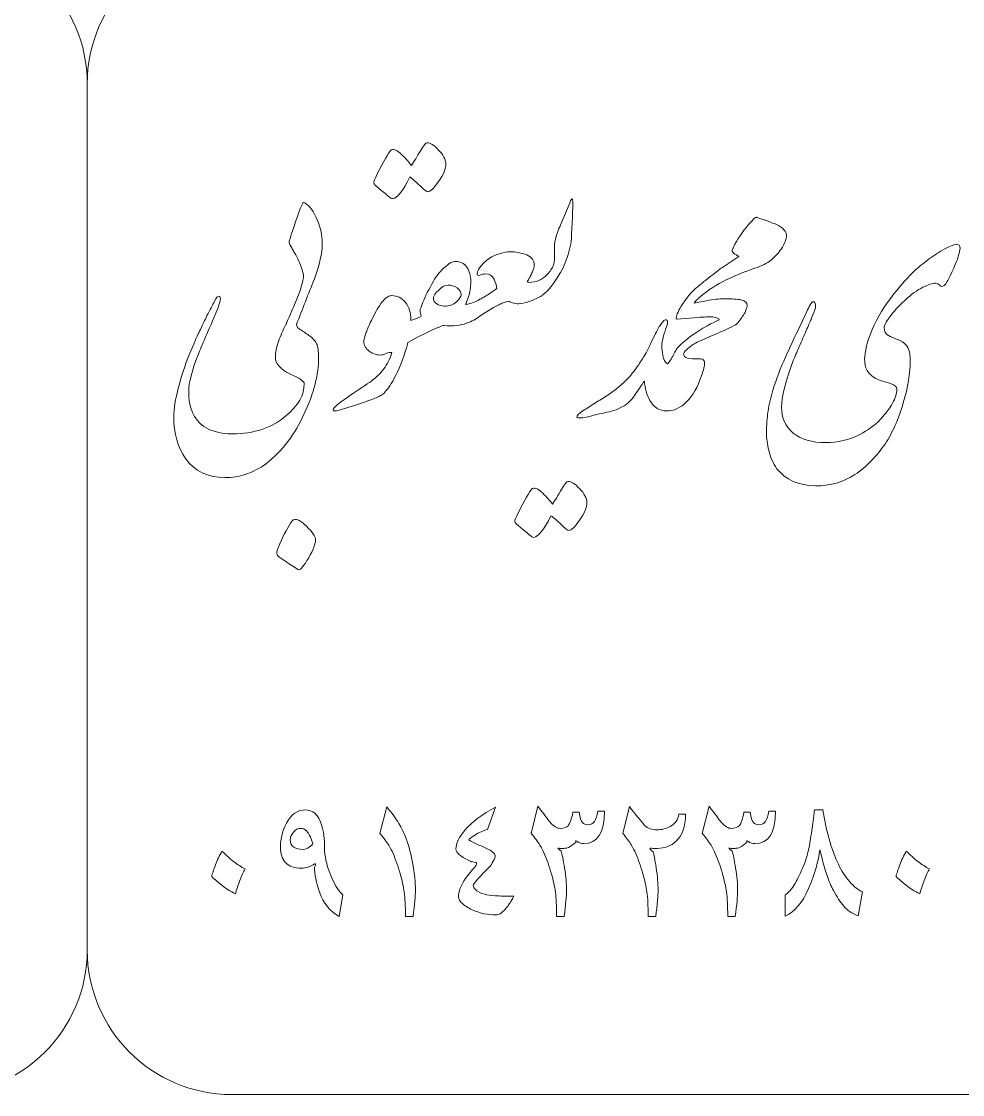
# Model space of a CAD drawing. Header units: millimetres. Extents: x 62 to 462, y 96 to 456.
# Drawn here: x 121.17 to 137.47, y 236.3 to 254.88 of the extents above; entities that cross this region are included whole.
import ezdxf

# ---------------------------------------------------------------- set-up
doc = ezdxf.new("R2010")
doc.units = ezdxf.units.MM
doc.header["$MEASUREMENT"] = 0
doc.layers.add('Layer 1', color=7, linetype='Continuous')

msp = doc.modelspace()

# ---------------------------------------------------------------- linework, layer by layer
at = {"layer": 'Layer 1', "color": 250, "lineweight": 18}
for points, knots in [([(104.8067, 256.3033), (104.8067, 256.3033), (119.8067, 256.3033), (119.8067, 256.3033), (121.1837, 256.3033), (122.3067, 255.1803), (122.3067, 253.8033), (122.3067, 253.8033), (122.3067, 238.8033), (122.3067, 238.8033), (122.3067, 237.4264), (121.1837, 236.3033), (119.8067, 236.3033), (119.8067, 236.3033), (104.8067, 236.3033), (104.8067, 236.3033), (103.4298, 236.3033), (102.3067, 237.4264), (102.3067, 238.8033), (102.3067, 238.8033), (102.3067, 253.8033), (102.3067, 253.8033), (102.3067, 255.1803), (103.4298, 256.3033), (104.8067, 256.3033)], [0, 0, 0, 0, 0.125, 0.125, 0.125, 0.25, 0.25, 0.25, 0.375, 0.375, 0.375, 0.5, 0.5, 0.5, 0.625, 0.625, 0.625, 0.75, 0.75, 0.75, 0.875, 0.875, 0.875, 1, 1, 1, 1]), ([(124.8067, 256.3033), (124.8067, 256.3033), (139.8067, 256.3033), (139.8067, 256.3033), (141.1837, 256.3033), (142.3067, 255.1803), (142.3067, 253.8033), (142.3067, 253.8033), (142.3067, 238.8033), (142.3067, 238.8033), (142.3067, 237.4264), (141.1837, 236.3033), (139.8067, 236.3033), (139.8067, 236.3033), (124.8067, 236.3033), (124.8067, 236.3033), (123.4298, 236.3033), (122.3067, 237.4264), (122.3067, 238.8033), (122.3067, 238.8033), (122.3067, 253.8033), (122.3067, 253.8033), (122.3067, 255.1803), (123.4298, 256.3033), (124.8067, 256.3033)], [0, 0, 0, 0, 0.125, 0.125, 0.125, 0.25, 0.25, 0.25, 0.375, 0.375, 0.375, 0.5, 0.5, 0.5, 0.625, 0.625, 0.625, 0.75, 0.75, 0.75, 0.875, 0.875, 0.875, 1, 1, 1, 1]), ([(127.2684, 252.0841), (127.2684, 252.1147), (127.3154, 252.217), (127.4095, 252.3945), (127.5036, 252.5709), (127.5612, 252.6591), (127.5812, 252.6591), (127.62, 252.6756), (127.6776, 252.6474), (127.7517, 252.5756), (127.827, 252.5027), (127.8834, 252.4392), (127.9222, 252.3839), (127.9681, 252.4592), (128.0198, 252.545), (128.0763, 252.6391), (128.1327, 252.7332), (128.1692, 252.7802), (128.188, 252.7802), (128.2456, 252.7802), (128.3138, 252.7379), (128.3926, 252.6544), (128.4726, 252.5709), (128.5137, 252.4921), (128.5184, 252.418), (128.5184, 252.331), (128.4761, 252.2275), (128.3914, 252.1088), (128.3079, 251.9912), (128.2479, 251.9324), (128.208, 251.9324), (128.1833, 251.9324), (128.1374, 251.9665), (128.0704, 252.0323), (128.0045, 252.0994), (127.9457, 252.1511), (127.8952, 252.1876), (127.7705, 251.9371), (127.6717, 251.8124), (127.5988, 251.8124), (127.58, 251.8124), (127.5542, 251.8266), (127.5189, 251.8571), (127.4871, 251.8842), (127.4377, 251.9253), (127.3695, 251.9806), (127.3013, 252.0359), (127.2684, 252.07), (127.2684, 252.0841)], [0, 0, 0, 0, 0.0625, 0.0625, 0.0625, 0.125, 0.125, 0.125, 0.1875, 0.1875, 0.1875, 0.25, 0.25, 0.25, 0.3125, 0.3125, 0.3125, 0.375, 0.375, 0.375, 0.4375, 0.4375, 0.4375, 0.5, 0.5, 0.5, 0.5625, 0.5625, 0.5625, 0.625, 0.625, 0.625, 0.6875, 0.6875, 0.6875, 0.75, 0.75, 0.75, 0.8125, 0.8125, 0.8125, 0.875, 0.875, 0.875, 0.9375, 0.9375, 0.9375, 1, 1, 1, 1]), ([(126.0655, 248.6092), (126.0655, 248.6481), (125.9831, 248.7057), (125.8173, 248.7809), (125.6492, 248.8597), (125.5657, 248.955), (125.5657, 249.0679), (125.5657, 249.1478), (125.5833, 249.2395), (125.6198, 249.3418), (125.6551, 249.443), (125.6974, 249.5406), (125.748, 249.6323), (125.748, 249.6323), (125.7492, 249.6344), (125.7492, 249.6344), (125.7492, 249.6344), (125.7491, 249.6347), (125.7491, 249.6347), (125.8267, 249.8181), (125.8761, 249.9345), (125.8973, 249.9827), (126.0008, 250.2238), (126.0525, 250.3884), (126.0525, 250.4755), (126.0525, 250.5049), (126.0384, 250.5566), (126.0102, 250.6307), (125.9784, 250.7106), (125.9478, 250.7812), (125.9173, 250.84), (125.9043, 250.8635), (125.8902, 250.8859), (125.8761, 250.9094), (125.862, 250.9329), (125.8502, 250.9552), (125.8385, 250.9788), (125.8103, 251.0199), (125.7997, 251.0517), (125.8044, 251.0752), (125.8244, 251.1387), (125.8432, 251.1963), (125.8596, 251.2469), (125.8749, 251.2974), (125.8902, 251.3409), (125.9043, 251.3774), (125.9655, 251.562), (126.0125, 251.6855), (126.0454, 251.7502), (126.1231, 251.7243), (126.1995, 251.6373), (126.2724, 251.4879), (126.3418, 251.3386), (126.3759, 251.1857), (126.3759, 251.0305), (126.3759, 250.8694), (126.3312, 250.6671), (126.2418, 250.4237), (126.1889, 250.2932), (126.136, 250.1615), (126.0842, 250.0286), (126.0325, 249.8969), (125.9819, 249.7652), (125.9314, 249.6347), (125.9314, 249.6347), (125.9311, 249.6341), (125.9311, 249.6341), (125.9311, 249.6341), (125.9314, 249.6323), (125.9314, 249.6323), (125.9314, 249.6006), (125.9573, 249.5676), (126.009, 249.5359), (126.0607, 249.5041), (126.1125, 249.4688), (126.1654, 249.4312), (126.2183, 249.3924), (126.256, 249.3501), (126.2795, 249.3019), (126.3018, 249.249), (126.3136, 249.1713), (126.3136, 249.0679), (126.3136, 248.9162), (126.2936, 248.7609), (126.2548, 248.6022), (126.216, 248.4481), (126.1431, 248.2576), (126.0372, 248.0307), (125.8702, 247.6791), (125.6433, 247.3992), (125.3552, 247.1899), (125.2505, 247.1229), (125.1471, 247.0723), (125.0459, 247.0382), (124.9354, 247.0018), (124.8166, 246.9829), (124.6908, 246.9829), (124.3945, 246.9829), (124.1675, 247.0935), (124.0088, 247.3134), (123.8735, 247.5015), (123.8053, 247.7438), (123.8053, 248.0377), (123.8053, 248.1683), (123.8324, 248.3388), (123.8876, 248.5505), (123.9429, 248.7551), (124.0005, 248.9315), (124.0605, 249.0808), (124.1252, 249.2348), (124.1793, 249.3654), (124.2251, 249.47), (124.2392, 249.4959), (124.2592, 249.5347), (124.2839, 249.5864), (124.3098, 249.637), (124.3415, 249.7052), (124.3804, 249.7875), (124.4086, 249.8381), (124.4333, 249.8839), (124.4544, 249.9251), (124.4768, 249.9663), (124.4944, 250.0039), (124.5085, 250.0356), (124.5426, 250.098), (124.5685, 250.1274), (124.5873, 250.125), (124.6132, 250.1203), (124.6191, 250.0944), (124.6085, 250.0462), (124.5967, 249.9886), (124.5814, 249.9392), (124.5638, 249.8981), (124.4003, 249.5206), (124.2875, 249.2584), (124.2251, 249.109), (124.1181, 248.835), (124.064, 248.6245), (124.064, 248.4752), (124.064, 248.1918), (124.151, 247.9907), (124.3251, 247.8684), (124.4544, 247.7837), (124.6202, 247.7414), (124.8249, 247.7414), (125.1929, 247.7414), (125.4998, 247.8449), (125.748, 248.0507), (125.9596, 248.2282), (126.0655, 248.414), (126.0655, 248.6092)], [0, 0, 0, 0, 0.02, 0.02, 0.02, 0.04, 0.04, 0.04, 0.06, 0.06, 0.06, 0.08, 0.08, 0.08, 0.1, 0.1, 0.1, 0.12, 0.12, 0.12, 0.14, 0.14, 0.14, 0.16, 0.16, 0.16, 0.18, 0.18, 0.18, 0.2, 0.2, 0.2, 0.22, 0.22, 0.22, 0.24, 0.24, 0.24, 0.26, 0.26, 0.26, 0.28, 0.28, 0.28, 0.3, 0.3, 0.3, 0.32, 0.32, 0.32, 0.34, 0.34, 0.34, 0.36, 0.36, 0.36, 0.38, 0.38, 0.38, 0.4, 0.4, 0.4, 0.42, 0.42, 0.42, 0.44, 0.44, 0.44, 0.46, 0.46, 0.46, 0.48, 0.48, 0.48, 0.5, 0.5, 0.5, 0.52, 0.52, 0.52, 0.54, 0.54, 0.54, 0.56, 0.56, 0.56, 0.58, 0.58, 0.58, 0.6, 0.6, 0.6, 0.62, 0.62, 0.62, 0.64, 0.64, 0.64, 0.66, 0.66, 0.66, 0.68, 0.68, 0.68, 0.7, 0.7, 0.7, 0.72, 0.72, 0.72, 0.74, 0.74, 0.74, 0.76, 0.76, 0.76, 0.78, 0.78, 0.78, 0.8, 0.8, 0.8, 0.82, 0.82, 0.82, 0.84, 0.84, 0.84, 0.86, 0.86, 0.86, 0.88, 0.88, 0.88, 0.9, 0.9, 0.9, 0.92, 0.92, 0.92, 0.94, 0.94, 0.94, 0.96, 0.96, 0.96, 0.98, 0.98, 0.98, 1, 1, 1, 1]), ([(130.1965, 250.4343), (130.2517, 250.4731), (130.2988, 250.5213), (130.3376, 250.5789), (130.3787, 250.6366), (130.3999, 250.6942), (130.3999, 250.7518), (130.3999, 250.7518), (130.3999, 250.9788), (130.3999, 250.9788), (130.3999, 251.034), (130.4093, 251.0952), (130.427, 251.161), (130.4599, 251.2527), (130.4928, 251.3374), (130.5269, 251.4127), (130.5269, 251.4127), (130.668, 251.7537), (130.668, 251.7537), (130.6704, 251.7702), (130.6821, 251.789), (130.7033, 251.809), (130.7127, 251.809), (130.7162, 251.7854), (130.7162, 251.7372), (130.7162, 251.7372), (130.7104, 251.4926), (130.7104, 251.4926), (130.7104, 251.4926), (130.6962, 251.1963), (130.6962, 251.1963), (130.6962, 251.0928), (130.6751, 250.9752), (130.6339, 250.8447), (130.5951, 250.713), (130.5445, 250.5978), (130.4822, 250.4966), (130.3885, 250.3432), (130.2937, 250.2259), (130.1976, 250.146), (130.1976, 250.146), (130.1965, 250.1438), (130.1965, 250.1438), (130.1412, 250.1074), (130.0789, 250.0756), (130.0107, 250.0498), (129.9413, 250.0227), (129.8743, 250.0051), (129.8108, 249.9957), (129.7755, 249.9886), (129.739, 249.991), (129.7002, 250.0004), (129.6614, 250.011), (129.6308, 250.0227), (129.6108, 250.0368), (129.5826, 250.0368), (129.5438, 250.0251), (129.4933, 250.0027), (129.445, 249.9816), (129.3851, 249.9522), (129.3145, 249.9134), (129.3145, 249.9134), (129.1111, 249.7852), (129.1111, 249.7852), (129.1111, 249.7852), (129.1108, 249.7861), (129.1108, 249.7861), (129.0462, 249.7286), (128.9686, 249.6851), (128.8771, 249.6558), (128.7736, 249.6158), (128.6431, 249.6041), (128.4843, 249.617), (128.4514, 249.617), (128.3044, 249.5523), (128.0398, 249.4206), (128.0398, 249.4206), (127.8581, 249.3204), (127.8581, 249.3204), (127.8581, 249.3204), (127.8446, 249.2678), (127.8446, 249.2678), (127.8305, 249.2101), (127.8129, 249.1549), (127.7952, 249.1043), (127.7141, 248.8821), (127.64, 248.7174), (127.5706, 248.6116), (127.5024, 248.5058), (127.4483, 248.4411), (127.4095, 248.4152), (127.3696, 248.3905), (127.3119, 248.3635), (127.2331, 248.3341), (127.1555, 248.3059), (127.0368, 248.2659), (126.8768, 248.2141), (126.7169, 248.1624), (126.6228, 248.1365), (126.5923, 248.1365), (126.5746, 248.1365), (126.5652, 248.1412), (126.5652, 248.1506), (126.5464, 248.1753), (126.6417, 248.2588), (126.851, 248.3988), (127.0603, 248.5387), (127.1955, 248.6304), (127.2555, 248.6739), (127.3166, 248.7174), (127.379, 248.7809), (127.4413, 248.8656), (127.5048, 248.9491), (127.5518, 249.0443), (127.5812, 249.149), (127.5495, 249.1537), (127.5165, 249.1478), (127.4836, 249.1302), (127.4495, 249.1137), (127.4166, 249.1043), (127.3848, 249.1043), (127.3002, 249.1067), (127.2284, 249.1349), (127.1708, 249.1878), (127.1144, 249.2395), (127.0897, 249.2983), (127.0991, 249.363), (127.1085, 249.4018), (127.1214, 249.4477), (127.1391, 249.4994), (127.1555, 249.5512), (127.192, 249.6335), (127.2473, 249.7452), (127.3025, 249.8581), (127.3578, 249.951), (127.4142, 250.0239), (127.4707, 250.098), (127.5259, 250.1344), (127.5812, 250.1344), (127.6753, 250.1344), (127.7541, 250.0944), (127.8176, 250.0145), (127.8811, 249.9333), (127.9117, 249.8369), (127.9117, 249.7252), (127.9117, 249.7252), (127.9115, 249.7016), (127.9115, 249.7016), (127.9115, 249.7016), (127.9763, 249.724), (127.9763, 249.724), (128.0527, 249.7522), (128.0916, 249.7722), (128.0916, 249.7863), (128.0774, 249.8098), (128.0704, 249.8381), (128.0704, 249.8722), (128.0751, 249.9027), (128.0868, 249.9404), (128.1057, 249.9862), (128.1374, 250.0709), (128.1962, 250.1908), (128.2809, 250.3449), (128.3338, 250.446), (128.4008, 250.5354), (128.4843, 250.613), (128.5666, 250.6894), (128.6337, 250.7271), (128.6842, 250.7271), (128.7642, 250.7271), (128.83, 250.693), (128.8806, 250.6271), (128.9265, 250.5624), (128.9488, 250.4778), (128.9488, 250.3719), (128.9488, 250.2779), (128.9359, 250.1932), (128.91, 250.1191), (128.8829, 250.0439), (128.8665, 249.998), (128.8594, 249.9792), (128.8594, 249.9792), (128.9006, 249.9862), (128.9006, 249.9862), (128.99, 250.0086), (129.0605, 250.0391), (129.1111, 250.0756), (129.1111, 250.0756), (129.1132, 250.072), (129.1132, 250.072), (129.1543, 250.0933), (129.2123, 250.1282), (129.2863, 250.178), (129.3028, 250.1874), (129.3404, 250.2144), (129.4004, 250.2579), (129.4004, 250.2944), (129.3839, 250.3473), (129.3521, 250.4167), (129.318, 250.479), (129.271, 250.5096), (129.211, 250.5096), (129.1722, 250.5096), (129.1322, 250.5002), (129.0899, 250.4813), (129.0605, 250.4813), (129.0511, 250.5013), (129.0629, 250.5401), (129.0723, 250.5684), (129.0923, 250.6025), (129.1252, 250.6436), (129.1758, 250.7083), (129.2381, 250.7624), (129.3145, 250.8059), (129.3627, 250.8318), (129.4121, 250.8506), (129.4627, 250.8647), (129.525, 250.8835), (129.5767, 250.8929), (129.6214, 250.8929), (129.7261, 250.8929), (129.8249, 250.8741), (129.9178, 250.8376), (130.0048, 250.8035), (130.0483, 250.7436), (130.0483, 250.6577), (130.0483, 250.6283), (130.0377, 250.5919), (130.0177, 250.5484), (130.006, 250.5225), (129.9954, 250.499), (129.9848, 250.479), (129.9742, 250.4578), (129.9554, 250.4237), (129.9272, 250.3755), (129.9436, 250.3614), (129.9824, 250.3602), (130.0448, 250.3696), (130.1071, 250.3802), (130.1576, 250.4014), (130.1965, 250.4343)], [0, 0, 0, 0, 0.0125, 0.0125, 0.0125, 0.025, 0.025, 0.025, 0.0375, 0.0375, 0.0375, 0.05, 0.05, 0.05, 0.0625, 0.0625, 0.0625, 0.075, 0.075, 0.075, 0.0875, 0.0875, 0.0875, 0.1, 0.1, 0.1, 0.1125, 0.1125, 0.1125, 0.125, 0.125, 0.125, 0.1375, 0.1375, 0.1375, 0.15, 0.15, 0.15, 0.1625, 0.1625, 0.1625, 0.175, 0.175, 0.175, 0.1875, 0.1875, 0.1875, 0.2, 0.2, 0.2, 0.2125, 0.2125, 0.2125, 0.225, 0.225, 0.225, 0.2375, 0.2375, 0.2375, 0.25, 0.25, 0.25, 0.2625, 0.2625, 0.2625, 0.275, 0.275, 0.275, 0.2875, 0.2875, 0.2875, 0.3, 0.3, 0.3, 0.3125, 0.3125, 0.3125, 0.325, 0.325, 0.325, 0.3375, 0.3375, 0.3375, 0.35, 0.35, 0.35, 0.3625, 0.3625, 0.3625, 0.375, 0.375, 0.375, 0.3875, 0.3875, 0.3875, 0.4, 0.4, 0.4, 0.4125, 0.4125, 0.4125, 0.425, 0.425, 0.425, 0.4375, 0.4375, 0.4375, 0.45, 0.45, 0.45, 0.4625, 0.4625, 0.4625, 0.475, 0.475, 0.475, 0.4875, 0.4875, 0.4875, 0.5, 0.5, 0.5, 0.5125, 0.5125, 0.5125, 0.525, 0.525, 0.525, 0.5375, 0.5375, 0.5375, 0.55, 0.55, 0.55, 0.5625, 0.5625, 0.5625, 0.575, 0.575, 0.575, 0.5875, 0.5875, 0.5875, 0.6, 0.6, 0.6, 0.6125, 0.6125, 0.6125, 0.625, 0.625, 0.625, 0.6375, 0.6375, 0.6375, 0.65, 0.65, 0.65, 0.6625, 0.6625, 0.6625, 0.675, 0.675, 0.675, 0.6875, 0.6875, 0.6875, 0.7, 0.7, 0.7, 0.7125, 0.7125, 0.7125, 0.725, 0.725, 0.725, 0.7375, 0.7375, 0.7375, 0.75, 0.75, 0.75, 0.7625, 0.7625, 0.7625, 0.775, 0.775, 0.775, 0.7875, 0.7875, 0.7875, 0.8, 0.8, 0.8, 0.8125, 0.8125, 0.8125, 0.825, 0.825, 0.825, 0.8375, 0.8375, 0.8375, 0.85, 0.85, 0.85, 0.8625, 0.8625, 0.8625, 0.875, 0.875, 0.875, 0.8875, 0.8875, 0.8875, 0.9, 0.9, 0.9, 0.9125, 0.9125, 0.9125, 0.925, 0.925, 0.925, 0.9375, 0.9375, 0.9375, 0.95, 0.95, 0.95, 0.9625, 0.9625, 0.9625, 0.975, 0.975, 0.975, 0.9875, 0.9875, 0.9875, 1, 1, 1, 1]), ([(132.8812, 250.2896), (132.9388, 250.3379), (133.0211, 250.4037), (133.1293, 250.4896), (133.2351, 250.5695), (133.3069, 250.6224), (133.3468, 250.6471), (133.3468, 250.6471), (133.5938, 250.8094), (133.5938, 250.8094), (133.5879, 250.8141), (133.5632, 250.8294), (133.5221, 250.8541), (133.4903, 250.8706), (133.4738, 250.8929), (133.4738, 250.9235), (133.5338, 251.0563), (133.6161, 251.1881), (133.722, 251.3198), (133.8254, 251.4432), (133.8854, 251.4997), (133.9042, 251.4879), (134.09, 251.4244), (134.2006, 251.3833), (134.2347, 251.368), (134.357, 251.3103), (134.4181, 251.2445), (134.4181, 251.1716), (134.4181, 251.121), (134.3946, 251.0552), (134.3487, 250.9752), (134.2982, 250.8964), (134.2405, 250.8294), (134.177, 250.7718), (134.1053, 250.7118), (134.0218, 250.6636), (133.9254, 250.6271), (133.6749, 250.5425), (133.4703, 250.4578), (133.3104, 250.3731), (133.153, 250.291), (133.0115, 250.194), (132.8872, 250.0812), (132.8872, 250.0812), (132.8823, 250.0733), (132.8823, 250.0733), (132.8565, 250.058), (132.84, 250.0427), (132.8318, 250.0286), (132.8235, 250.0145), (132.82, 250.0074), (132.82, 250.0051), (132.84, 250.0098), (132.927, 250.0251), (133.0787, 250.0533), (133.1904, 250.0709), (133.2845, 250.0803), (133.3609, 250.0803), (133.4703, 250.0803), (133.5608, 250.0733), (133.629, 250.0603), (133.7008, 250.0462), (133.7361, 250.0133), (133.7361, 249.9604), (133.7361, 249.9392), (133.7231, 249.9004), (133.6984, 249.8428), (133.6655, 249.7828), (133.6243, 249.7228), (133.5738, 249.6641), (133.5397, 249.6241), (133.4174, 249.5617), (133.2069, 249.4747), (132.9976, 249.3865), (132.8682, 249.3277), (132.82, 249.2972), (132.7718, 249.2654), (132.7353, 249.2395), (132.7095, 249.2196), (132.6956, 249.2012), (132.6804, 249.1876), (132.664, 249.179), (132.6281, 249.1378), (132.6233, 249.105), (132.6507, 249.0808), (132.6777, 249.0549), (132.7236, 249.042), (132.7883, 249.0408), (132.8529, 249.0396), (132.9, 249.0396), (132.9294, 249.0396), (132.9752, 249.0349), (132.9988, 249.0079), (132.9988, 248.9597), (132.9988, 248.9256), (132.9799, 248.8527), (132.9435, 248.7433), (132.8788, 248.5505), (132.7953, 248.4023), (132.6918, 248.2988), (132.5837, 248.1906), (132.4661, 248.1365), (132.3367, 248.1365), (132.2156, 248.1365), (132.1203, 248.1977), (132.051, 248.3188), (131.9982, 248.4152), (131.9658, 248.5273), (131.955, 248.6547), (131.9082, 248.5842), (131.845, 248.4918), (131.7652, 248.3776), (131.717, 248.3176), (131.6758, 248.2753), (131.6405, 248.2506), (131.5947, 248.2177), (131.5488, 248.1918), (131.5018, 248.173), (131.4548, 248.153), (131.403, 248.1377), (131.3466, 248.1248), (131.2901, 248.1118), (131.2349, 248.0989), (131.1796, 248.0848), (131.1796, 248.0848), (130.9515, 248.0295), (130.9515, 248.0295), (130.8597, 248.0142), (130.8033, 248.0119), (130.7833, 248.0225), (130.7833, 248.0554), (130.8209, 248.0954), (130.8974, 248.1436), (130.9656, 248.1871), (131.0361, 248.2318), (131.1067, 248.2765), (131.1784, 248.3211), (131.249, 248.3647), (131.3207, 248.4082), (131.5018, 248.5352), (131.6382, 248.6539), (131.7276, 248.7633), (131.7958, 248.8491), (131.8499, 248.9232), (131.8887, 248.9879), (131.9145, 249.0243), (131.9522, 249.0878), (132.0027, 249.1772), (132.0027, 249.1772), (132.0361, 249.2455), (132.0361, 249.2455), (132.044, 249.2642), (132.0525, 249.2821), (132.0616, 249.2995), (132.0657, 249.3079), (132.0699, 249.3159), (132.0743, 249.3238), (132.0743, 249.3238), (132.1509, 249.4806), (132.1509, 249.4806), (132.185, 249.5512), (132.2191, 249.6088), (132.2509, 249.6523), (132.2802, 249.6958), (132.3085, 249.717), (132.3332, 249.7146), (132.3567, 249.7029), (132.3637, 249.6805), (132.3543, 249.6452), (132.3285, 249.57), (132.3132, 249.5206), (132.3061, 249.4971), (132.28, 249.4103), (132.263, 249.3417), (132.2554, 249.292), (132.267, 249.084), (132.301, 248.9713), (132.3579, 248.9526), (132.3826, 248.9785), (132.419, 249.0338), (132.4649, 249.1184), (132.4919, 249.169), (132.5131, 249.2031), (132.526, 249.2219), (132.5295, 249.2262), (132.5334, 249.2299), (132.5378, 249.233), (132.5585, 249.2585), (132.5841, 249.2855), (132.613, 249.3124), (132.6848, 249.3771), (132.7565, 249.4324), (132.8306, 249.4806), (132.9247, 249.5429), (133.0152, 249.597), (133.1022, 249.6429), (133.1093, 249.6476), (133.1587, 249.6723), (133.2504, 249.7158), (133.2504, 249.7381), (133.2139, 249.7546), (133.1399, 249.764), (133.0764, 249.7664), (132.9893, 249.764), (132.8823, 249.7569), (132.8823, 249.7569), (132.5237, 249.7287), (132.5237, 249.7287), (132.5072, 249.7287), (132.5025, 249.7428), (132.5096, 249.7699), (132.5237, 249.8299), (132.5684, 249.9169), (132.646, 250.0286), (132.7214, 250.14), (132.7991, 250.225), (132.8791, 250.2849), (132.8791, 250.2849), (132.8812, 250.2896), (132.8812, 250.2896)], [0, 0, 0, 0, 0.0136986, 0.0136986, 0.0136986, 0.0273973, 0.0273973, 0.0273973, 0.0410959, 0.0410959, 0.0410959, 0.0547945, 0.0547945, 0.0547945, 0.0684932, 0.0684932, 0.0684932, 0.0821918, 0.0821918, 0.0821918, 0.0958904, 0.0958904, 0.0958904, 0.109589, 0.109589, 0.109589, 0.1232877, 0.1232877, 0.1232877, 0.1369863, 0.1369863, 0.1369863, 0.1506849, 0.1506849, 0.1506849, 0.1643836, 0.1643836, 0.1643836, 0.1780822, 0.1780822, 0.1780822, 0.1917808, 0.1917808, 0.1917808, 0.2054795, 0.2054795, 0.2054795, 0.2191781, 0.2191781, 0.2191781, 0.2328767, 0.2328767, 0.2328767, 0.2465753, 0.2465753, 0.2465753, 0.260274, 0.260274, 0.260274, 0.2739726, 0.2739726, 0.2739726, 0.2876712, 0.2876712, 0.2876712, 0.3013699, 0.3013699, 0.3013699, 0.3150685, 0.3150685, 0.3150685, 0.3287671, 0.3287671, 0.3287671, 0.3424658, 0.3424658, 0.3424658, 0.3561644, 0.3561644, 0.3561644, 0.369863, 0.369863, 0.369863, 0.3835616, 0.3835616, 0.3835616, 0.3972603, 0.3972603, 0.3972603, 0.4109589, 0.4109589, 0.4109589, 0.4246575, 0.4246575, 0.4246575, 0.4383562, 0.4383562, 0.4383562, 0.4520548, 0.4520548, 0.4520548, 0.4657534, 0.4657534, 0.4657534, 0.4794521, 0.4794521, 0.4794521, 0.4931507, 0.4931507, 0.4931507, 0.5068493, 0.5068493, 0.5068493, 0.5205479, 0.5205479, 0.5205479, 0.5342466, 0.5342466, 0.5342466, 0.5479452, 0.5479452, 0.5479452, 0.5616438, 0.5616438, 0.5616438, 0.5753425, 0.5753425, 0.5753425, 0.5890411, 0.5890411, 0.5890411, 0.6027397, 0.6027397, 0.6027397, 0.6164384, 0.6164384, 0.6164384, 0.630137, 0.630137, 0.630137, 0.6438356, 0.6438356, 0.6438356, 0.6575342, 0.6575342, 0.6575342, 0.6712329, 0.6712329, 0.6712329, 0.6849315, 0.6849315, 0.6849315, 0.6986301, 0.6986301, 0.6986301, 0.7123288, 0.7123288, 0.7123288, 0.7260274, 0.7260274, 0.7260274, 0.739726, 0.739726, 0.739726, 0.7534247, 0.7534247, 0.7534247, 0.7671233, 0.7671233, 0.7671233, 0.7808219, 0.7808219, 0.7808219, 0.7945205, 0.7945205, 0.7945205, 0.8082192, 0.8082192, 0.8082192, 0.8219178, 0.8219178, 0.8219178, 0.8356164, 0.8356164, 0.8356164, 0.8493151, 0.8493151, 0.8493151, 0.8630137, 0.8630137, 0.8630137, 0.8767123, 0.8767123, 0.8767123, 0.890411, 0.890411, 0.890411, 0.9041096, 0.9041096, 0.9041096, 0.9178082, 0.9178082, 0.9178082, 0.9315068, 0.9315068, 0.9315068, 0.9452055, 0.9452055, 0.9452055, 0.9589041, 0.9589041, 0.9589041, 0.9726027, 0.9726027, 0.9726027, 0.9863014, 0.9863014, 0.9863014, 1, 1, 1, 1]), ([(137.4214, 250.9341), (137.4132, 250.8764), (137.3979, 250.8212), (137.3791, 250.7671), (137.3591, 250.713), (137.3273, 250.6377), (137.2827, 250.5413), (137.238, 250.4449), (137.2109, 250.3896), (137.2015, 250.3755), (137.1651, 250.3179), (137.1321, 250.2896), (137.1051, 250.2896), (137.0839, 250.3038), (137.0663, 250.3167), (137.0498, 250.3296), (137.0334, 250.3426), (137.0192, 250.3484), (137.0051, 250.3484), (136.9475, 250.3484), (136.8723, 250.3249), (136.7782, 250.2779), (136.6829, 250.2308), (136.5806, 250.1556), (136.4677, 250.0521), (136.3548, 249.9486), (136.2667, 249.8522), (136.2032, 249.7628), (136.1408, 249.6735), (136.1091, 249.6111), (136.1091, 249.577), (136.1091, 249.5265), (136.1244, 249.4865), (136.1573, 249.4594), (136.1843, 249.4383), (136.2337, 249.4148), (136.3055, 249.3877), (136.376, 249.3595), (136.4242, 249.3371), (136.4466, 249.3183), (136.523, 249.2654), (136.5606, 249.1619), (136.5606, 249.0079), (136.5606, 248.795), (136.5207, 248.5505), (136.4395, 248.2765), (136.3596, 248.0013), (136.2537, 247.7638), (136.1232, 247.5615), (136.0562, 247.4674), (135.9786, 247.3733), (135.8892, 247.2793), (135.7998, 247.184), (135.7034, 247.1041), (135.5999, 247.037), (135.4023, 246.9065), (135.1742, 246.8407), (134.9179, 246.8407), (134.6262, 246.8454), (134.404, 246.9441), (134.2523, 247.137), (134.1841, 247.2358), (134.1359, 247.3404), (134.11, 247.451), (134.083, 247.5615), (134.07, 247.6662), (134.07, 247.7649), (134.07, 247.8908), (134.0794, 248.0142), (134.0971, 248.1353), (134.1159, 248.2553), (134.1441, 248.3764), (134.1829, 248.4987), (134.2429, 248.6963), (134.3146, 248.8868), (134.4005, 249.0702), (134.4851, 249.2537), (134.5533, 249.4018), (134.6062, 249.5147), (134.6062, 249.5147), (134.7685, 249.8593), (134.7685, 249.8593), (134.7873, 249.8981), (134.8062, 249.9357), (134.8273, 249.9733), (134.8473, 250.0098), (134.8661, 250.0274), (134.8826, 250.0274), (134.9049, 250.0274), (134.9179, 250.0098), (134.919, 249.9733), (134.9202, 249.9357), (134.9155, 249.9086), (134.9061, 249.8898), (134.8814, 249.824), (134.8591, 249.7675), (134.8414, 249.7228), (134.8226, 249.6782), (134.7956, 249.6135), (134.7579, 249.5288), (134.7215, 249.443), (134.6815, 249.3513), (134.6392, 249.2525), (134.5968, 249.1537), (134.5616, 249.0726), (134.5345, 249.0079), (134.3993, 248.6504), (134.3311, 248.3811), (134.3311, 248.2024), (134.3311, 248.0142), (134.3981, 247.8649), (134.5333, 247.7543), (134.6674, 247.6438), (134.8567, 247.5885), (135.1001, 247.5885), (135.3024, 247.5885), (135.4976, 247.6356), (135.6869, 247.7297), (135.8269, 247.8014), (135.9444, 247.8872), (136.0385, 247.9884), (136.1326, 248.0895), (136.2043, 248.1847), (136.2537, 248.2729), (136.3031, 248.3611), (136.3278, 248.4411), (136.3278, 248.5116), (136.3278, 248.5552), (136.2949, 248.5881), (136.229, 248.6081), (136.1632, 248.6292), (136.1161, 248.6433), (136.0867, 248.6504), (136.0585, 248.6563), (136.0256, 248.6692), (135.988, 248.688), (135.9174, 248.7221), (135.8633, 248.7656), (135.8257, 248.8174), (135.7892, 248.8691), (135.7704, 248.9397), (135.7704, 249.0291), (135.7704, 249.1643), (135.8151, 249.3371), (135.9033, 249.5453), (135.9915, 249.7546), (136.1161, 249.9604), (136.2772, 250.1626), (136.4089, 250.3273), (136.5289, 250.4625), (136.6359, 250.5648), (136.6935, 250.6177), (136.7676, 250.6789), (136.857, 250.7459), (136.9463, 250.8141), (137.0334, 250.8717), (137.1192, 250.9199), (137.2227, 250.9799), (137.3038, 251.014), (137.3638, 251.0234), (137.3885, 251.0234), (137.4061, 251.0128), (137.4155, 250.9928), (137.4238, 250.9717), (137.4261, 250.9529), (137.4214, 250.9341)], [0, 0, 0, 0, 0.0181818, 0.0181818, 0.0181818, 0.0363636, 0.0363636, 0.0363636, 0.0545455, 0.0545455, 0.0545455, 0.0727273, 0.0727273, 0.0727273, 0.0909091, 0.0909091, 0.0909091, 0.1090909, 0.1090909, 0.1090909, 0.1272727, 0.1272727, 0.1272727, 0.1454545, 0.1454545, 0.1454545, 0.1636364, 0.1636364, 0.1636364, 0.1818182, 0.1818182, 0.1818182, 0.2, 0.2, 0.2, 0.2181818, 0.2181818, 0.2181818, 0.2363636, 0.2363636, 0.2363636, 0.2545455, 0.2545455, 0.2545455, 0.2727273, 0.2727273, 0.2727273, 0.2909091, 0.2909091, 0.2909091, 0.3090909, 0.3090909, 0.3090909, 0.3272727, 0.3272727, 0.3272727, 0.3454545, 0.3454545, 0.3454545, 0.3636364, 0.3636364, 0.3636364, 0.3818182, 0.3818182, 0.3818182, 0.4, 0.4, 0.4, 0.4181818, 0.4181818, 0.4181818, 0.4363636, 0.4363636, 0.4363636, 0.4545455, 0.4545455, 0.4545455, 0.4727273, 0.4727273, 0.4727273, 0.4909091, 0.4909091, 0.4909091, 0.5090909, 0.5090909, 0.5090909, 0.5272727, 0.5272727, 0.5272727, 0.5454545, 0.5454545, 0.5454545, 0.5636364, 0.5636364, 0.5636364, 0.5818182, 0.5818182, 0.5818182, 0.6, 0.6, 0.6, 0.6181818, 0.6181818, 0.6181818, 0.6363636, 0.6363636, 0.6363636, 0.6545455, 0.6545455, 0.6545455, 0.6727273, 0.6727273, 0.6727273, 0.6909091, 0.6909091, 0.6909091, 0.7090909, 0.7090909, 0.7090909, 0.7272727, 0.7272727, 0.7272727, 0.7454545, 0.7454545, 0.7454545, 0.7636364, 0.7636364, 0.7636364, 0.7818182, 0.7818182, 0.7818182, 0.8, 0.8, 0.8, 0.8181818, 0.8181818, 0.8181818, 0.8363636, 0.8363636, 0.8363636, 0.8545455, 0.8545455, 0.8545455, 0.8727273, 0.8727273, 0.8727273, 0.8909091, 0.8909091, 0.8909091, 0.9090909, 0.9090909, 0.9090909, 0.9272727, 0.9272727, 0.9272727, 0.9454545, 0.9454545, 0.9454545, 0.9636364, 0.9636364, 0.9636364, 0.9818182, 0.9818182, 0.9818182, 1, 1, 1, 1]), ([(128.7806, 250.1556), (128.7806, 250.1944), (128.7571, 250.232), (128.7113, 250.2685), (128.6607, 250.3014), (128.609, 250.3167), (128.556, 250.3167), (128.5055, 250.3167), (128.4514, 250.2884), (128.3949, 250.2308), (128.3326, 250.1756), (128.302, 250.132), (128.302, 250.1003), (128.302, 250.0497), (128.322, 250.0121), (128.3632, 249.9898), (128.3985, 249.9639), (128.4408, 249.9521), (128.4914, 249.9521), (128.576, 249.9521), (128.6466, 249.9756), (128.7007, 250.0239), (128.7536, 250.0721), (128.7806, 250.1156), (128.7806, 250.1556)], [0, 0, 0, 0, 0.125, 0.125, 0.125, 0.25, 0.25, 0.25, 0.375, 0.375, 0.375, 0.5, 0.5, 0.5, 0.625, 0.625, 0.625, 0.75, 0.75, 0.75, 0.875, 0.875, 0.875, 1, 1, 1, 1]), ([(129.7108, 246.221), (129.7108, 246.2069), (129.7449, 246.1728), (129.8119, 246.1175), (129.8802, 246.0622), (129.9295, 246.0211), (129.9625, 245.994), (129.9966, 245.9634), (130.0236, 245.9493), (130.0413, 245.9493), (130.1153, 245.9493), (130.2141, 246.074), (130.3376, 246.3244), (130.3882, 246.288), (130.4469, 246.2363), (130.514, 246.1692), (130.5798, 246.1022), (130.6257, 246.0693), (130.6516, 246.0693), (130.6904, 246.0693), (130.7515, 246.1281), (130.8338, 246.2457), (130.9185, 246.3644), (130.9608, 246.4679), (130.9608, 246.5549), (130.9573, 246.629), (130.915, 246.7078), (130.835, 246.7913), (130.7562, 246.8748), (130.688, 246.9171), (130.6304, 246.9171), (130.6128, 246.9171), (130.5751, 246.8701), (130.5187, 246.776), (130.4622, 246.6819), (130.4117, 246.5961), (130.3658, 246.5208), (130.3258, 246.5761), (130.2694, 246.6396), (130.1953, 246.7125), (130.12, 246.7842), (130.0636, 246.8125), (130.0248, 246.796), (130.0036, 246.796), (129.946, 246.7078), (129.8519, 246.5314), (129.7579, 246.3538), (129.7108, 246.2515), (129.7108, 246.221)], [0, 0, 0, 0, 0.0625, 0.0625, 0.0625, 0.125, 0.125, 0.125, 0.1875, 0.1875, 0.1875, 0.25, 0.25, 0.25, 0.3125, 0.3125, 0.3125, 0.375, 0.375, 0.375, 0.4375, 0.4375, 0.4375, 0.5, 0.5, 0.5, 0.5625, 0.5625, 0.5625, 0.625, 0.625, 0.625, 0.6875, 0.6875, 0.6875, 0.75, 0.75, 0.75, 0.8125, 0.8125, 0.8125, 0.875, 0.875, 0.875, 0.9375, 0.9375, 0.9375, 1, 1, 1, 1]), ([(125.5904, 245.673), (125.5904, 245.6483), (125.608, 245.6236), (125.6421, 245.6013), (125.6809, 245.573), (125.7409, 245.533), (125.8232, 245.479), (125.9043, 245.4249), (125.9525, 245.3943), (125.9655, 245.3872), (126.0031, 245.3872), (126.0607, 245.4566), (126.1419, 245.5942), (126.2218, 245.7318), (126.2618, 245.8376), (126.2618, 245.9105), (126.2548, 245.9658), (126.203, 246.0422), (126.1066, 246.1398), (126.0102, 246.2374), (125.9373, 246.2762), (125.8867, 246.2551), (125.8608, 246.2551), (125.8056, 246.1716), (125.7197, 246.0022), (125.6339, 245.8329), (125.5904, 245.7235), (125.5904, 245.673)], [0, 0, 0, 0, 0.1111111, 0.1111111, 0.1111111, 0.2222222, 0.2222222, 0.2222222, 0.3333333, 0.3333333, 0.3333333, 0.4444444, 0.4444444, 0.4444444, 0.5555556, 0.5555556, 0.5555556, 0.6666667, 0.6666667, 0.6666667, 0.7777778, 0.7777778, 0.7777778, 0.8888889, 0.8888889, 0.8888889, 1, 1, 1, 1])]:
    msp.add_open_spline(points, degree=3, knots=knots, dxfattribs=at)
at = {"layer": 'Layer 1', "color": 250, "lineweight": 9}
for points, knots in [([(126.7322, 239.7595), (126.7322, 239.7595), (126.667, 239.3844), (126.667, 239.3844), (126.5035, 239.4873), (126.3924, 239.6249), (126.3324, 239.7959), (126.2731, 239.967), (126.2431, 240.1151), (126.2431, 240.2404), (126.2754, 240.2997), (126.2678, 240.3139), (126.2207, 240.2815), (126.1602, 240.2427), (126.092, 240.2227), (126.0173, 240.2227), (125.8956, 240.2227), (125.8051, 240.2533), (125.7446, 240.3133), (125.684, 240.3738), (125.654, 240.4655), (125.654, 240.5884), (125.654, 240.736), (125.6893, 240.8747), (125.7593, 241.0034), (125.8427, 241.1557), (125.9497, 241.2321), (126.0797, 241.2321), (126.2149, 241.2321), (126.3101, 241.1457), (126.3654, 240.9723), (126.4001, 240.8629), (126.4171, 240.7271), (126.4171, 240.5637), (126.4171, 240.4344), (126.4483, 240.2886), (126.5112, 240.1263), (126.5735, 239.9646), (126.6476, 239.8424), (126.7322, 239.7595)], [0, 0, 0, 0, 0.0769231, 0.0769231, 0.0769231, 0.1538462, 0.1538462, 0.1538462, 0.2307692, 0.2307692, 0.2307692, 0.3076923, 0.3076923, 0.3076923, 0.3846154, 0.3846154, 0.3846154, 0.4615385, 0.4615385, 0.4615385, 0.5384615, 0.5384615, 0.5384615, 0.6153846, 0.6153846, 0.6153846, 0.6923077, 0.6923077, 0.6923077, 0.7692308, 0.7692308, 0.7692308, 0.8461538, 0.8461538, 0.8461538, 0.9230769, 0.9230769, 0.9230769, 1, 1, 1, 1]), ([(127.9897, 239.8388), (127.9897, 239.7436), (127.9762, 239.5925), (127.9486, 239.3862), (127.9486, 239.3862), (127.8175, 239.3862), (127.8175, 239.3862), (127.8175, 239.5696), (127.8104, 239.7107), (127.7963, 239.8089), (127.7816, 239.907), (127.7587, 240.0123), (127.7264, 240.1246), (127.6911, 240.2486), (127.6493, 240.3668), (127.6023, 240.4779), (127.5794, 240.5296), (127.5547, 240.5766), (127.5282, 240.619), (127.4906, 240.6825), (127.4401, 240.7506), (127.3766, 240.8241), (127.3766, 240.8241), (127.4924, 241.2856), (127.4924, 241.2856), (127.5853, 241.1745), (127.6552, 241.0781), (127.7028, 240.9981), (127.751, 240.9176), (127.7928, 240.8288), (127.8298, 240.7312), (127.8792, 240.6013), (127.918, 240.4538), (127.9468, 240.2892), (127.9756, 240.1246), (127.9897, 239.9746), (127.9897, 239.8388)], [0, 0, 0, 0, 0.0833333, 0.0833333, 0.0833333, 0.1666667, 0.1666667, 0.1666667, 0.25, 0.25, 0.25, 0.3333333, 0.3333333, 0.3333333, 0.4166667, 0.4166667, 0.4166667, 0.5, 0.5, 0.5, 0.5833333, 0.5833333, 0.5833333, 0.6666667, 0.6666667, 0.6666667, 0.75, 0.75, 0.75, 0.8333333, 0.8333333, 0.8333333, 0.9166667, 0.9166667, 0.9166667, 1, 1, 1, 1]), ([(129.6952, 239.7354), (129.6435, 239.646), (129.607, 239.5866), (129.5853, 239.5584), (129.5141, 239.4614), (129.4459, 239.4132), (129.3819, 239.4132), (129.3143, 239.4132), (129.2478, 239.4203), (129.1832, 239.4344), (129.1179, 239.4479), (129.0579, 239.4655), (129.0027, 239.4873), (128.9239, 239.5208), (128.8598, 239.559), (128.811, 239.6031), (128.7622, 239.6466), (128.7375, 239.6883), (128.7375, 239.7289), (128.7375, 239.8124), (128.7705, 239.9059), (128.8357, 240.0093), (128.8828, 240.0828), (128.9415, 240.1569), (129.0115, 240.2315), (129.0779, 240.3003), (129.0574, 240.335), (128.9498, 240.335), (128.9727, 240.3256), (128.9609, 240.3327), (128.9151, 240.3556), (128.7658, 240.4279), (128.6911, 240.4926), (128.6911, 240.5502), (128.6911, 240.6478), (128.7458, 240.7601), (128.8545, 240.8876), (128.9686, 241.0199), (129.1438, 241.151), (129.3801, 241.2803), (129.3801, 241.2803), (129.239, 240.8929), (129.239, 240.8929), (129.1632, 240.87), (129.0903, 240.8377), (129.0209, 240.7959), (128.9515, 240.7536), (128.9168, 240.726), (128.9168, 240.7118), (128.9168, 240.7019), (128.9927, 240.6642), (129.1444, 240.6002), (129.2954, 240.5361), (129.3713, 240.4814), (129.3713, 240.4367), (129.3713, 240.4179), (129.3601, 240.3867), (129.3378, 240.3427), (129.3154, 240.2986), (129.2943, 240.2668), (129.2749, 240.2468), (129.2131, 240.1828), (129.1514, 240.1193), (129.0909, 240.0558), (129.025, 239.9846), (128.9927, 239.9394), (128.9927, 239.92), (128.9927, 239.9006), (129.0033, 239.8788), (129.0256, 239.8559), (129.0609, 239.8183), (129.1167, 239.7895), (129.1926, 239.7701), (129.2325, 239.7595), (129.2931, 239.7512), (129.373, 239.7448), (129.4536, 239.7389), (129.5612, 239.7354), (129.6952, 239.7354)], [0, 0, 0, 0, 0.0384615, 0.0384615, 0.0384615, 0.0769231, 0.0769231, 0.0769231, 0.1153846, 0.1153846, 0.1153846, 0.1538462, 0.1538462, 0.1538462, 0.1923077, 0.1923077, 0.1923077, 0.2307692, 0.2307692, 0.2307692, 0.2692308, 0.2692308, 0.2692308, 0.3076923, 0.3076923, 0.3076923, 0.3461538, 0.3461538, 0.3461538, 0.3846154, 0.3846154, 0.3846154, 0.4230769, 0.4230769, 0.4230769, 0.4615385, 0.4615385, 0.4615385, 0.5, 0.5, 0.5, 0.5384615, 0.5384615, 0.5384615, 0.5769231, 0.5769231, 0.5769231, 0.6153846, 0.6153846, 0.6153846, 0.6538462, 0.6538462, 0.6538462, 0.6923077, 0.6923077, 0.6923077, 0.7307692, 0.7307692, 0.7307692, 0.7692308, 0.7692308, 0.7692308, 0.8076923, 0.8076923, 0.8076923, 0.8461538, 0.8461538, 0.8461538, 0.8846154, 0.8846154, 0.8846154, 0.9230769, 0.9230769, 0.9230769, 0.9615385, 0.9615385, 0.9615385, 1, 1, 1, 1]), ([(130.9856, 240.974), (131.0715, 240.974), (131.1261, 241.0516), (131.1491, 241.2063), (131.1491, 241.2063), (131.2649, 241.2063), (131.2649, 241.2063), (131.2649, 240.833), (131.1438, 240.6466), (130.9028, 240.6466), (130.8651, 240.6466), (130.8293, 240.6584), (130.7952, 240.6819), (130.7617, 240.7054), (130.754, 240.7007), (130.774, 240.6672), (130.7752, 240.673), (130.7523, 240.6572), (130.7046, 240.619), (130.6623, 240.5837), (130.6194, 240.5655), (130.5759, 240.5655), (130.57, 240.5655), (130.563, 240.5655), (130.5541, 240.5649), (130.5453, 240.5643), (130.5353, 240.5637), (130.5242, 240.5637), (130.5036, 240.5637), (130.483, 240.5661), (130.463, 240.5702), (130.443, 240.5743), (130.4601, 240.5566), (130.5153, 240.5173), (130.5306, 240.4649), (130.5494, 240.3668), (130.573, 240.2227), (130.5965, 240.0793), (130.6082, 239.9511), (130.6082, 239.8388), (130.6082, 239.7436), (130.5947, 239.5925), (130.5671, 239.3862), (130.5671, 239.3862), (130.436, 239.3862), (130.436, 239.3862), (130.436, 239.5696), (130.4289, 239.7107), (130.4148, 239.8089), (130.4001, 239.907), (130.3772, 240.0123), (130.3449, 240.1246), (130.3096, 240.2486), (130.2678, 240.3668), (130.2208, 240.4779), (130.1979, 240.5296), (130.1732, 240.5766), (130.1467, 240.619), (130.1091, 240.6825), (130.0586, 240.7506), (129.9951, 240.8241), (129.9951, 240.8241), (130.1126, 241.2927), (130.1126, 241.2927), (130.2126, 241.1592), (130.2814, 241.0699), (130.319, 241.024), (130.3848, 240.9482), (130.4448, 240.91), (130.5001, 240.91), (130.563, 240.91), (130.6094, 240.9282), (130.6394, 240.9635), (130.6682, 240.9981), (130.6941, 241.0734), (130.717, 241.1892), (130.717, 241.1892), (130.824, 241.1892), (130.824, 241.1892), (130.8398, 241.0975), (130.8592, 241.0387), (130.8822, 241.0128), (130.9051, 240.987), (130.9398, 240.974), (130.9856, 240.974)], [0, 0, 0, 0, 0.0357143, 0.0357143, 0.0357143, 0.0714286, 0.0714286, 0.0714286, 0.1071429, 0.1071429, 0.1071429, 0.1428571, 0.1428571, 0.1428571, 0.1785714, 0.1785714, 0.1785714, 0.2142857, 0.2142857, 0.2142857, 0.25, 0.25, 0.25, 0.2857143, 0.2857143, 0.2857143, 0.3214286, 0.3214286, 0.3214286, 0.3571429, 0.3571429, 0.3571429, 0.3928571, 0.3928571, 0.3928571, 0.4285714, 0.4285714, 0.4285714, 0.4642857, 0.4642857, 0.4642857, 0.5, 0.5, 0.5, 0.5357143, 0.5357143, 0.5357143, 0.5714286, 0.5714286, 0.5714286, 0.6071429, 0.6071429, 0.6071429, 0.6428571, 0.6428571, 0.6428571, 0.6785714, 0.6785714, 0.6785714, 0.7142857, 0.7142857, 0.7142857, 0.75, 0.75, 0.75, 0.7857143, 0.7857143, 0.7857143, 0.8214286, 0.8214286, 0.8214286, 0.8571429, 0.8571429, 0.8571429, 0.8928571, 0.8928571, 0.8928571, 0.9285714, 0.9285714, 0.9285714, 0.9642857, 0.9642857, 0.9642857, 1, 1, 1, 1]), ([(132.1691, 240.8859), (132.2555, 240.8859), (132.3337, 240.9059), (132.4048, 240.9447), (132.4865, 240.9893), (132.5365, 241.0593), (132.5547, 241.1545), (132.5547, 241.1545), (132.6688, 241.1545), (132.6688, 241.1545), (132.6688, 240.9435), (132.6141, 240.7877), (132.5048, 240.6877), (132.4154, 240.6054), (132.3067, 240.5637), (132.1797, 240.5637), (132.1797, 240.5637), (132.1538, 240.5637), (132.1538, 240.5637), (132.1168, 240.5637), (132.0868, 240.5649), (132.0633, 240.5672), (132.0398, 240.5696), (132.055, 240.549), (132.1091, 240.5055), (132.1203, 240.4655), (132.1373, 240.3726), (132.1597, 240.2274), (132.182, 240.0822), (132.1932, 239.9523), (132.1932, 239.8388), (132.1932, 239.7436), (132.1797, 239.5925), (132.152, 239.3862), (132.152, 239.3862), (132.0209, 239.3862), (132.0209, 239.3862), (132.0209, 239.5696), (132.0139, 239.7107), (131.9998, 239.8089), (131.9851, 239.907), (131.9622, 240.0123), (131.9298, 240.1246), (131.894, 240.2486), (131.8528, 240.3668), (131.8058, 240.4779), (131.7828, 240.5296), (131.7582, 240.5766), (131.7317, 240.619), (131.6941, 240.6825), (131.6435, 240.7506), (131.58, 240.8241), (131.58, 240.8241), (131.6953, 241.2874), (131.6953, 241.2874), (131.8034, 241.1539), (131.891, 241.0452), (131.9592, 240.9599), (132.0186, 240.9106), (132.0885, 240.8859), (132.1691, 240.8859)], [0, 0, 0, 0, 0.05, 0.05, 0.05, 0.1, 0.1, 0.1, 0.15, 0.15, 0.15, 0.2, 0.2, 0.2, 0.25, 0.25, 0.25, 0.3, 0.3, 0.3, 0.35, 0.35, 0.35, 0.4, 0.4, 0.4, 0.45, 0.45, 0.45, 0.5, 0.5, 0.5, 0.55, 0.55, 0.55, 0.6, 0.6, 0.6, 0.65, 0.65, 0.65, 0.7, 0.7, 0.7, 0.75, 0.75, 0.75, 0.8, 0.8, 0.8, 0.85, 0.85, 0.85, 0.9, 0.9, 0.9, 0.95, 0.95, 0.95, 1, 1, 1, 1]), ([(133.9486, 240.974), (134.0345, 240.974), (134.0891, 241.0516), (134.1121, 241.2063), (134.1121, 241.2063), (134.2279, 241.2063), (134.2279, 241.2063), (134.2279, 240.833), (134.1068, 240.6466), (133.8658, 240.6466), (133.8281, 240.6466), (133.7923, 240.6584), (133.7582, 240.6819), (133.7247, 240.7054), (133.717, 240.7007), (133.737, 240.6672), (133.7382, 240.673), (133.7153, 240.6572), (133.6676, 240.619), (133.6253, 240.5837), (133.5824, 240.5655), (133.5389, 240.5655), (133.533, 240.5655), (133.526, 240.5655), (133.5171, 240.5649), (133.5083, 240.5643), (133.4983, 240.5637), (133.4872, 240.5637), (133.4666, 240.5637), (133.446, 240.5661), (133.426, 240.5702), (133.406, 240.5743), (133.4231, 240.5566), (133.4783, 240.5173), (133.4936, 240.4649), (133.5124, 240.3668), (133.536, 240.2227), (133.5595, 240.0793), (133.5712, 239.9511), (133.5712, 239.8388), (133.5712, 239.7436), (133.5577, 239.5925), (133.5301, 239.3862), (133.5301, 239.3862), (133.399, 239.3862), (133.399, 239.3862), (133.399, 239.5696), (133.3919, 239.7107), (133.3778, 239.8089), (133.3631, 239.907), (133.3402, 240.0123), (133.3079, 240.1246), (133.2726, 240.2486), (133.2308, 240.3668), (133.1838, 240.4779), (133.1609, 240.5296), (133.1362, 240.5766), (133.1097, 240.619), (133.0721, 240.6825), (133.0216, 240.7506), (132.9581, 240.8241), (132.9581, 240.8241), (133.0756, 241.2927), (133.0756, 241.2927), (133.1756, 241.1592), (133.2444, 241.0699), (133.282, 241.024), (133.3478, 240.9482), (133.4078, 240.91), (133.4631, 240.91), (133.526, 240.91), (133.5724, 240.9282), (133.6024, 240.9635), (133.6312, 240.9981), (133.6571, 241.0734), (133.68, 241.1892), (133.68, 241.1892), (133.787, 241.1892), (133.787, 241.1892), (133.8028, 241.0975), (133.8222, 241.0387), (133.8452, 241.0128), (133.8681, 240.987), (133.9028, 240.974), (133.9486, 240.974)], [0, 0, 0, 0, 0.0357143, 0.0357143, 0.0357143, 0.0714286, 0.0714286, 0.0714286, 0.1071429, 0.1071429, 0.1071429, 0.1428571, 0.1428571, 0.1428571, 0.1785714, 0.1785714, 0.1785714, 0.2142857, 0.2142857, 0.2142857, 0.25, 0.25, 0.25, 0.2857143, 0.2857143, 0.2857143, 0.3214286, 0.3214286, 0.3214286, 0.3571429, 0.3571429, 0.3571429, 0.3928571, 0.3928571, 0.3928571, 0.4285714, 0.4285714, 0.4285714, 0.4642857, 0.4642857, 0.4642857, 0.5, 0.5, 0.5, 0.5357143, 0.5357143, 0.5357143, 0.5714286, 0.5714286, 0.5714286, 0.6071429, 0.6071429, 0.6071429, 0.6428571, 0.6428571, 0.6428571, 0.6785714, 0.6785714, 0.6785714, 0.7142857, 0.7142857, 0.7142857, 0.75, 0.75, 0.75, 0.7857143, 0.7857143, 0.7857143, 0.8214286, 0.8214286, 0.8214286, 0.8571429, 0.8571429, 0.8571429, 0.8928571, 0.8928571, 0.8928571, 0.9285714, 0.9285714, 0.9285714, 0.9642857, 0.9642857, 0.9642857, 1, 1, 1, 1]), ([(134.3914, 239.7595), (134.4525, 239.7942), (134.5107, 239.8606), (134.5671, 239.9594), (134.6106, 240.034), (134.6624, 240.1434), (134.7223, 240.2868), (134.7511, 240.3544), (134.7776, 240.4438), (134.8017, 240.5555), (134.8176, 240.6348), (134.8352, 240.7401), (134.8546, 240.8723), (134.8699, 240.9758), (134.8858, 241.0957), (134.9028, 241.2321), (134.9028, 241.2321), (135.0492, 241.2321), (135.0492, 241.2321), (135.0704, 241.0669), (135.105, 240.8988), (135.1544, 240.7283), (135.2038, 240.5578), (135.2579, 240.412), (135.3167, 240.2903), (135.3714, 240.1739), (135.4372, 240.0728), (135.513, 239.987), (135.5806, 239.9076), (135.6541, 239.8494), (135.7335, 239.8112), (135.7335, 239.8112), (135.6577, 239.3962), (135.6577, 239.3962), (135.553, 239.4373), (135.4707, 239.4932), (135.4102, 239.5631), (135.3502, 239.6331), (135.2902, 239.7236), (135.2303, 239.8336), (135.1891, 239.9106), (135.1515, 239.9982), (135.1186, 240.0957), (135.0933, 240.1716), (135.0627, 240.2768), (135.0269, 240.4126), (134.9998, 240.5137), (134.9881, 240.5561), (134.9928, 240.5396), (134.9722, 240.3491), (134.9069, 240.1257), (134.7982, 239.87), (134.6947, 239.6278), (134.5595, 239.4673), (134.3914, 239.3891), (134.3914, 239.3891), (134.3914, 239.7595), (134.3914, 239.7595)], [0, 0, 0, 0, 0.0526316, 0.0526316, 0.0526316, 0.1052632, 0.1052632, 0.1052632, 0.1578947, 0.1578947, 0.1578947, 0.2105263, 0.2105263, 0.2105263, 0.2631579, 0.2631579, 0.2631579, 0.3157895, 0.3157895, 0.3157895, 0.3684211, 0.3684211, 0.3684211, 0.4210526, 0.4210526, 0.4210526, 0.4736842, 0.4736842, 0.4736842, 0.5263158, 0.5263158, 0.5263158, 0.5789474, 0.5789474, 0.5789474, 0.6315789, 0.6315789, 0.6315789, 0.6842105, 0.6842105, 0.6842105, 0.7368421, 0.7368421, 0.7368421, 0.7894737, 0.7894737, 0.7894737, 0.8421053, 0.8421053, 0.8421053, 0.8947368, 0.8947368, 0.8947368, 0.9473684, 0.9473684, 0.9473684, 1, 1, 1, 1]), ([(126.2119, 240.6572), (126.1767, 240.7601), (126.1402, 240.8306), (126.1038, 240.8671), (126.0738, 240.897), (126.0397, 240.9117), (126.0021, 240.9117), (125.9574, 240.9117), (125.9156, 240.8894), (125.878, 240.8447), (125.8404, 240.8), (125.821, 240.7559), (125.821, 240.7118), (125.821, 240.6525), (125.8427, 240.6096), (125.8868, 240.5831), (125.9256, 240.559), (125.9791, 240.5467), (126.0467, 240.5467), (126.0814, 240.5467), (126.1161, 240.559), (126.152, 240.5831), (126.1872, 240.6072), (126.2078, 240.6319), (126.2119, 240.6572)], [0, 0, 0, 0, 0.125, 0.125, 0.125, 0.25, 0.25, 0.25, 0.375, 0.375, 0.375, 0.5, 0.5, 0.5, 0.625, 0.625, 0.625, 0.75, 0.75, 0.75, 0.875, 0.875, 0.875, 1, 1, 1, 1]), ([(124.8721, 239.7771), (124.7857, 239.8218), (124.7075, 239.8718), (124.6375, 239.927), (124.5793, 239.9717), (124.5206, 240.0223), (124.4618, 240.0781), (124.4735, 240.1275), (124.4947, 240.1939), (124.5264, 240.2774), (124.5582, 240.3603), (124.5958, 240.4408), (124.6393, 240.5173), (124.7046, 240.4497), (124.7722, 240.3897), (124.8415, 240.3374), (124.9115, 240.285), (124.9768, 240.2427), (125.0391, 240.2092), (125.0114, 240.1598), (124.982, 240.0928), (124.9503, 240.0076), (124.9186, 239.9229), (124.8927, 239.8459), (124.8721, 239.7771)], [0, 0, 0, 0, 0.125, 0.125, 0.125, 0.25, 0.25, 0.25, 0.375, 0.375, 0.375, 0.5, 0.5, 0.5, 0.625, 0.625, 0.625, 0.75, 0.75, 0.75, 0.875, 0.875, 0.875, 1, 1, 1, 1]), ([(136.7241, 239.7771), (136.6377, 239.8218), (136.5595, 239.8718), (136.4895, 239.927), (136.4313, 239.9717), (136.3726, 240.0223), (136.3138, 240.0781), (136.3255, 240.1275), (136.3467, 240.1939), (136.3784, 240.2774), (136.4102, 240.3603), (136.4478, 240.4408), (136.4913, 240.5173), (136.5566, 240.4497), (136.6242, 240.3897), (136.6935, 240.3374), (136.7635, 240.285), (136.8288, 240.2427), (136.8911, 240.2092), (136.8634, 240.1598), (136.834, 240.0928), (136.8023, 240.0076), (136.7706, 239.9229), (136.7447, 239.8459), (136.7241, 239.7771)], [0, 0, 0, 0, 0.125, 0.125, 0.125, 0.25, 0.25, 0.25, 0.375, 0.375, 0.375, 0.5, 0.5, 0.5, 0.625, 0.625, 0.625, 0.75, 0.75, 0.75, 0.875, 0.875, 0.875, 1, 1, 1, 1])]:
    msp.add_open_spline(points, degree=3, knots=knots, dxfattribs=at)

doc.saveas('drawing.dxf')
